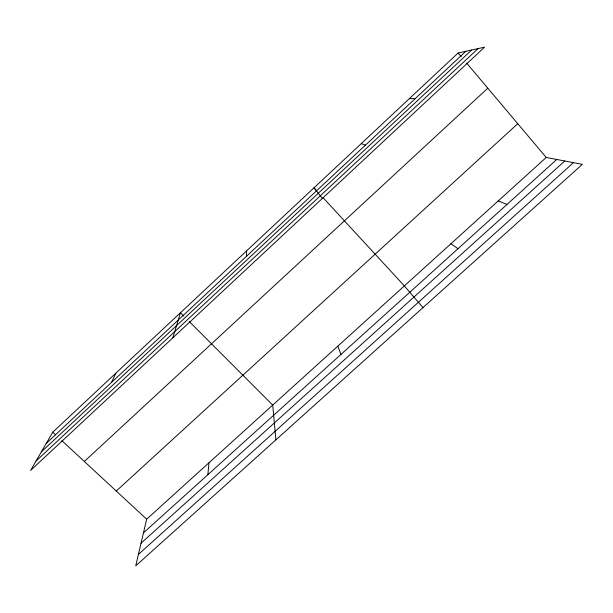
<?xml version="1.0" encoding="UTF-8"?>
<svg xmlns="http://www.w3.org/2000/svg" width="613" height="613" viewBox="0 0 613 613"><rect width="100%" height="100%" fill="white"/><g stroke="black" fill="none" stroke-linecap="round" stroke-linejoin="round"><path stroke-width="0.92" d="M207.838 474.715L209.018 462.746M546.229 157.464L146.668 519.188L135.734 565.845L582.35 164.345L546.229 157.464L466.608 63.055M172.858 337.794L180.452 312.745L183.831 316.116M111.505 382.42L115.895 373.133M52.741 432.203L30.65 470.378L484.592 47.155L458.133 53.002L52.741 432.203L55.545 434.809M46.274 443.375L465.834 51.3M41.377 451.842L471.688 50.005M36.067 461.007L478.056 48.603M84.333 461.466L487.81 88.195M116.271 491.036L517.755 123.703M143.465 532.873L556.765 159.472M141.036 543.225L564.765 160.997M138.415 554.42L573.454 162.652M409.323 98.662L415.208 98.609M361.287 143.595L365.417 145.135M498.208 200.941L506.997 204.436M450.923 243.752L458.011 248.694M61.867 440.663L146.668 519.188M189.233 321.526L272.724 405.078L275.888 439.843M316.592 190.635L314.002 187.823L322.354 198.42M323.066 197.662L404.358 285.903L422.985 307.611M458.133 53.002L461.16 56.595M337.817 346.146L340.951 354.452M246.472 250.985L246.533 256.242"/></g></svg>
